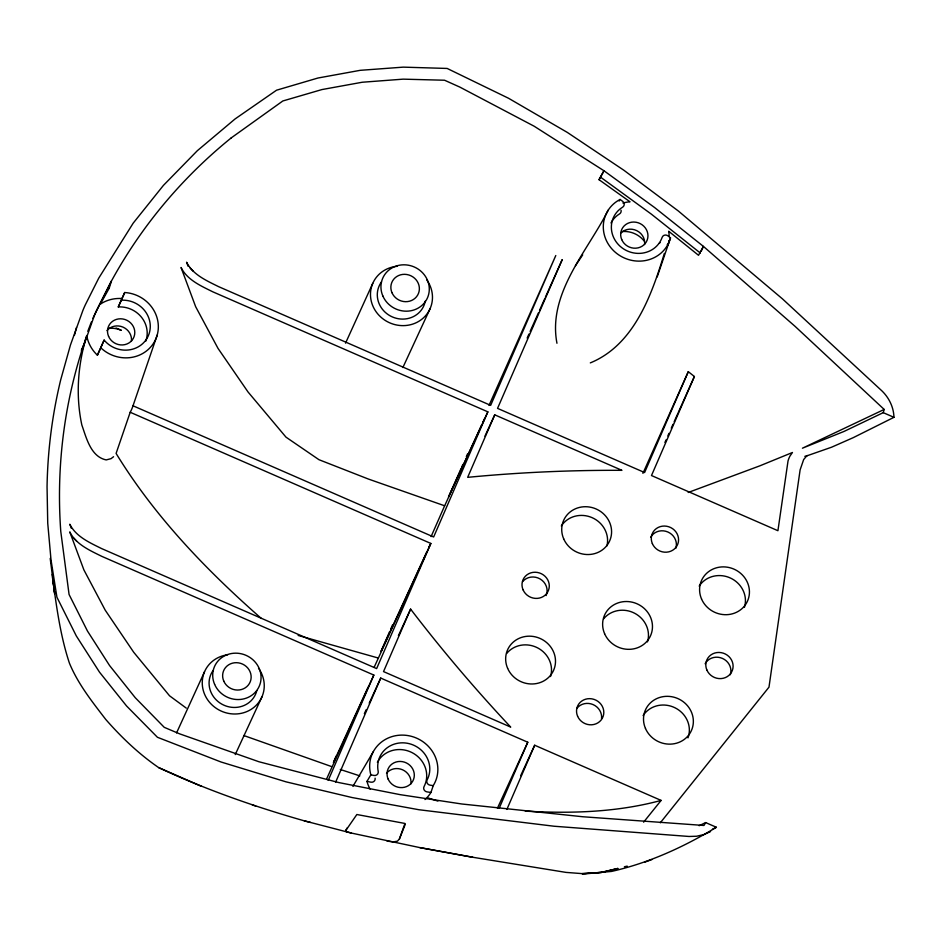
<?xml version="1.0" encoding="UTF-8"?>
<svg xmlns="http://www.w3.org/2000/svg" width="941" height="941" viewBox="0 0 941 941"><rect width="100%" height="100%" fill="white"/><g stroke="black" fill="none" stroke-linecap="round" stroke-linejoin="round"><path stroke-width="1.41" d="M86.36 336.913C77.762 365.355 75.586 395.879 81.843 425.026C86.384 437.812 90.724 456.703 106.18 459.914L111.026 458.667L113.567 456.714M74.48 335.172L76.503 327.492M884.175 409.441L802.438 448.198L844.053 431.425L883.234 412.652L884.175 409.441L795.086 326.362L703.409 246.389L654.548 207.502L603.969 170.756L534.182 126.235L459.831 87.09L444.564 80.232L403.183 79.15L362.238 82.243L321.963 89.56L282.841 100.969L231.204 137.915M590.313 362.897C634.105 344.9 651.56 295.251 664.346 253.411M81.538 351.734L94.465 315.27A112.767 105.768 24.7 0 1 96.711 310.06L111.403 281.088A539.346 505.846 24.7 0 1 231.204 137.915M81.596 351.581L86.737 335.49A35.217 33.029 24.7 0 0 97.394 355.192L100.781 347.782A34.476 32.335 24.7 0 0 155.83 338.948A34.476 32.335 24.7 0 0 124.718 292.522L121.93 298.544A35.217 33.029 24.7 0 0 100.299 304.166L109.203 288.193L111.403 281.088L93.629 316.776A112.767 105.768 24.7 0 0 92.841 318.493M370.095 789.111A35.217 33.029 24.7 0 1 366.966 781.406L370.848 774.843A34.476 32.335 24.7 0 1 408.218 735.627A34.476 32.335 24.7 0 1 433.225 785.641L430.931 792.475A35.217 33.029 24.7 0 1 424.991 799.556M619.143 201.021L620.084 199.457L622.671 201.35A3.764 3.529 24.7 0 1 622.624 207.185A26.324 24.689 24.7 0 0 621.813 247.683A26.324 24.689 24.7 0 0 662.158 237.32A3.764 3.529 24.7 0 1 667.981 235.885L670.498 237.873L657.159 276.972M261.339 618.46C206.185 570.034 154.536 516.303 116.096 453.421L130.199 412.264A41.91 39.31 24.7 0 0 133.01 405.783L157.229 335.008M387.069 841.113L393.115 841.901L397.431 841.183L399.431 838.913L404.948 823.457L356.851 814.518L345.723 830.597L346.159 831.679L351.24 833.032L419.909 847.618L472.841 857.275L566.035 872.401L585.255 873.86L611.45 871.437C648.667 863.085 683.954 846.971 716.383 827.268L705.668 822.587L699.128 825.716M87.795 331.314L91.371 321.987M399.431 838.913L405.3 824.245M326.75 778.619L373.836 675.062L101.746 556.331C89.889 550.438 75.939 544.38 69.763 531.9L83.89 569.893L105.216 610.168L133.693 652.242L169.545 695.799L186.283 708.114M336.125 756.129L333.432 762.539L368.119 687.118M374.236 667.098L430.849 543.451L130.199 412.264M97.394 355.192L104.122 340.077A26.324 24.689 24.7 0 0 148.36 335.69A26.324 24.689 24.7 0 0 121.377 300.226L124.718 292.522M145.749 341.23A26.324 24.689 24.7 0 0 118.284 306.942L121.93 298.544M100.781 347.782L104.122 340.077M328.221 780.371L373.836 675.062M430.849 543.451L376.635 668.592L101.64 548.591C89.842 542.722 75.939 536.676 69.822 524.231L71.34 528.289M487.85 411.84L444.646 505.788L368.249 478.993L318.964 459.702L285.982 437.142L248.036 391.985L218.018 348.393L195.657 306.707L181.048 267.479C187.153 279.924 201.056 285.97 212.854 291.839L487.85 411.84L433.648 536.982L133.01 405.783M335.619 782.194L380.729 678.073L527.783 742.237L499.189 808.248M410.605 609.109L383.528 671.592L510.716 727.087A1504.153 1410.735 24.7 0 1 410.605 609.109L398.419 635.598M494.743 414.84L467.677 477.334A1504.153 1410.735 24.7 0 1 621.93 470.335L494.743 414.84L484.933 436.177M688.189 492.484L759.869 465.83L792.451 452.503L789.911 456.173A11.292 4.964 -71.9 0 0 788.029 460.949L777.925 530.712L651.49 475.546L694.387 376.506L688.294 371.671L644.597 472.535L497.554 408.37L562.212 259.634L545.415 297.168M506.881 809.389L534.676 745.237L661.111 800.415L643.609 822.175M389.633 631.564L380.964 651.525L426.908 551.626M390.797 628.894L392.526 624.906M431.096 536.605L444.646 505.788M461.161 468.324L448.551 496.919L481.51 425.273M461.737 467.018L462.89 464.407M466.348 456.585L467.501 453.974M489.002 405.406L555.79 255.529L490.661 405.359L218.559 286.629C206.714 280.736 192.764 274.678 186.577 262.21L188.094 266.279M642.926 473.37L688.294 371.671M527.148 338.09L528.936 334.079M664.922 442.47L666.075 439.87M667.816 435.965L668.969 433.366M530.124 331.42L538.358 312.977M539.534 310.342L544.827 298.485M671.274 428.179L673.003 424.32M674.144 421.756L677.579 414.052M678.155 412.77L694.387 376.506M345.535 343.159L372.754 283.37M176.555 732.921L204.526 671.733M118.284 306.942L121.377 300.226M482.721 422.615L484.556 418.639M428.743 547.627L429.978 544.968M599.041 179.696L603.969 170.756L599.041 179.696L630.023 201.809A35.217 33.029 24.7 0 0 622.93 203.056M364.355 713.654L366.178 709.702M369.213 703.115L380.729 678.073M701.127 251.388L703.409 246.389L698.528 255.293L668.686 231.251A35.217 33.029 24.7 0 1 669.145 235.92M497.424 808.213L527.783 742.237M520.655 775.713L534.676 745.237M81.302 350.287L83.373 345.817A539.346 505.846 24.7 0 0 60.765 531.394L69.069 594.489L87.431 630.988L109.568 665.534L135.245 697.704L164.263 727.346L179.672 733.862L258.904 761.74L338.936 782.594L400.219 794.663L461.878 804.002L582.679 816.741L703.974 825.469L705.668 822.587M402.877 367.531L430.202 308.436M235.238 754.588L261.974 696.799M608.262 210.078C587.596 251.165 547.439 293.38 556.954 343.265M345.723 830.597L347.076 828.009M352.91 786.405L373.389 751.53M575.457 265.703L582.702 254.87M660.3 822.799L768.985 687.153L800.121 469.853L803.673 459.537L806.731 455.891L831.526 447.234L853.24 437.659L893.95 417.322C893.703 407.347 889.127 397.89 882.011 390.974L782.5 298.909L678.343 210.996L623.836 170.227L567.329 132.422L508.54 98.264L447.163 68.446L403.254 67.14L360.191 70.328L317.952 78.021L276.56 90.195L235.085 118.942L197.363 150.678L163.393 185.424L133.187 223.158L98.746 278.136L85.36 304.755A125.318 117.543 24.7 0 0 82.855 310.542L70.457 345.006L60.695 379.858A548.133 514.092 24.7 0 0 47.05 486.779L47.732 523.208L51.026 560.024L56.931 597.229L76.292 635.916L99.499 672.156L126.541 705.95L157.441 737.285L221.029 761.998L286.017 781.842L352.099 797.545L418.992 809.742L554.084 826.233L689.035 836.467L696.575 836.243L703.856 834.596L710.549 831.573M712.443 829.233L716.383 827.268M651.913 859.556L644.679 862.191M804.849 456.361L807.566 455.538M624.401 866.755L627.2 866.12M661.111 800.415C616.931 812.365 570.716 813.706 525.254 811.13M430.931 792.475L426.967 791.875A3.764 3.529 24.7 0 1 424.038 786.617A26.324 24.689 24.7 0 0 412.229 752.706A26.324 24.689 24.7 0 0 377.365 762.292M433.225 785.641L430.061 785.159A3.764 3.529 24.7 0 1 427.132 779.901A26.324 24.689 24.7 0 0 407.159 743.225A26.324 24.689 24.7 0 0 378.2 771.444A3.764 3.529 24.7 0 1 373.989 775.455L370.848 774.843M419.909 847.618L472.841 857.275M366.966 781.406L370.895 782.171A3.764 3.529 24.7 0 0 375.118 778.16M193.387 271.314L190.188 268.103M52.496 577.621C56.507 606.392 60.224 635.457 69.411 663.123C77.985 683.931 92.147 701.715 105.733 719.418C121.518 737.438 138.915 754.035 158.7 767.621C205.597 789.57 254.552 806.66 304.308 820.846L310.565 822.422M304.308 820.846L351.24 833.032M378.153 657.994L298.132 635.434M252.376 805.025L255.646 805.99M428.143 797.98L437.894 801.085M340.289 769.479L359.815 775.878M331.726 766.621L243.801 735.533M883.234 412.652L893.95 417.322M108.309 287.805L109.203 288.193M116.049 328.021L121.318 330.326A23.843 22.361 24.7 0 0 109.191 328.303M158.7 767.621L201.574 786.394M600.911 177.426L651.348 214.136L700.363 253.07M667.251 244.472L668.039 245.095A35.217 33.029 24.7 0 0 668.933 240.555M73.363 537.805L76.562 541.016M50.202 558.425L54.672 593.724L52.261 574.457M622.366 231.557A23.843 22.361 24.7 0 1 644.22 241.096M670.498 237.873A34.476 32.335 24.7 0 1 616.99 253.647A34.476 32.335 24.7 0 1 620.084 199.457M621.048 210.219A3.764 3.529 24.7 0 1 619.531 213.901A26.324 24.689 24.7 0 0 610.991 222.935M659.441 243.284A3.764 3.529 24.7 0 1 660.006 242.637M107.003 330.597A13.786 12.927 24.7 0 1 123.012 327.127A13.786 12.927 24.7 0 1 131.411 341.242M620.919 233.003A13.786 12.927 24.7 0 1 636.728 230.627A13.786 12.927 24.7 0 1 644.585 244.495M386.516 773.243A13.786 12.927 24.7 0 1 402.536 769.773A13.786 12.927 24.7 0 1 410.935 783.888M258.528 668.239A31.335 29.394 24.7 0 1 247.342 711.384A31.335 29.394 24.7 0 1 203.879 692.411A31.335 29.394 24.7 0 1 227.687 654.783M426.755 279.877A31.335 29.394 24.7 0 1 415.169 323.186A31.335 29.394 24.7 0 1 371.836 303.225A31.335 29.394 24.7 0 1 397.231 266.279M425.285 301.085A24.442 22.925 24.7 0 1 392.362 316.941A24.442 22.925 24.7 0 1 381.47 281.959M256.811 690.623A24.442 22.925 24.7 0 1 223.558 705.032A24.442 22.925 24.7 0 1 213.242 670.321M603.675 618.778A25.195 23.631 24.7 0 1 634.728 613.297A25.195 23.631 24.7 0 1 647.49 641.88M643.103 715.583A25.195 23.631 24.7 0 1 675.038 707.808A25.195 23.631 24.7 0 1 687.989 737.862M699.175 586.125A25.195 23.631 24.7 0 1 730.51 578.068A25.195 23.631 24.7 0 1 744.46 607.239M506.705 653.43A25.195 23.631 24.7 0 1 537.758 647.949A25.195 23.631 24.7 0 1 550.532 676.532M561.318 525.972A25.195 23.631 24.7 0 1 592.054 517.632A25.195 23.631 24.7 0 1 606.933 545.874M705.127 663.758A13.786 12.927 24.7 0 1 722.417 658.406A13.786 12.927 24.7 0 1 730.31 674.744M650.607 537.346A13.786 12.927 24.7 0 1 667.887 532.006A13.786 12.927 24.7 0 1 675.791 548.332M577.104 708.079A13.786 12.927 24.7 0 1 593.124 704.609A13.786 12.927 24.7 0 1 601.522 718.736M522.584 581.667A13.786 12.927 24.7 0 1 540.205 579.021A13.786 12.927 24.7 0 1 546.098 595.582M617.837 868.449L601.428 872.413L582.185 873.648L601.428 872.413L617.837 868.449M108.58 336.372A13.786 12.927 24.7 0 0 132.022 340.277A13.786 12.927 24.7 0 0 122.848 318.987A13.786 12.927 24.7 0 0 108.58 336.372M621.742 239.626A13.786 12.927 24.7 0 0 645.185 243.531A13.786 12.927 24.7 0 0 636.01 222.241A13.786 12.927 24.7 0 0 621.742 239.626M388.104 779.019A13.786 12.927 24.7 0 0 411.546 782.924A13.786 12.927 24.7 0 0 402.36 761.634A13.786 12.927 24.7 0 0 388.104 779.019M507.611 668.286A25.195 23.631 24.7 0 0 550.45 675.426A25.195 23.631 24.7 0 0 533.676 636.528A25.195 23.631 24.7 0 0 507.611 668.286M563.683 538.84A25.195 23.631 24.7 0 0 606.533 545.968A25.195 23.631 24.7 0 0 589.748 507.07A25.195 23.631 24.7 0 0 563.683 538.84M604.581 633.646A25.195 23.631 24.7 0 0 647.42 640.774A25.195 23.631 24.7 0 0 630.646 601.875A25.195 23.631 24.7 0 0 604.581 633.646M645.467 728.452A25.195 23.631 24.7 0 0 688.306 735.58A25.195 23.631 24.7 0 0 671.533 696.681A25.195 23.631 24.7 0 0 645.467 728.452M701.539 598.994A25.195 23.631 24.7 0 0 744.39 606.133A25.195 23.631 24.7 0 0 727.605 567.235A25.195 23.631 24.7 0 0 701.539 598.994M652.36 543.627A13.786 12.927 24.7 0 0 675.803 547.533A13.786 12.927 24.7 0 0 666.628 526.242A13.786 12.927 24.7 0 0 652.36 543.627M577.598 716.23A13.786 12.927 24.7 0 0 601.04 720.136A13.786 12.927 24.7 0 0 591.854 698.845A13.786 12.927 24.7 0 0 577.598 716.23M706.879 670.027A13.786 12.927 24.7 0 0 730.334 673.932A13.786 12.927 24.7 0 0 721.147 652.642A13.786 12.927 24.7 0 0 706.879 670.027M523.067 589.819A13.786 12.927 24.7 0 0 546.521 593.724A13.786 12.927 24.7 0 0 537.335 572.434A13.786 12.927 24.7 0 0 523.067 589.819M382.834 295.956A24.442 22.925 24.7 0 0 424.391 302.884A24.442 22.925 24.7 0 0 408.112 265.15A24.442 22.925 24.7 0 0 382.834 295.956M391.974 292.698A14.409 13.515 24.7 0 0 416.487 296.78A14.409 13.515 24.7 0 0 406.888 274.525A14.409 13.515 24.7 0 0 391.974 292.698M214.607 684.33A24.442 22.925 24.7 0 0 256.164 691.247A24.442 22.925 24.7 0 0 239.896 653.513A24.442 22.925 24.7 0 0 214.607 684.33M223.746 681.061A14.409 13.515 24.7 0 0 248.259 685.142A14.409 13.515 24.7 0 0 238.661 662.887A14.409 13.515 24.7 0 0 223.746 681.061"/></g></svg>
